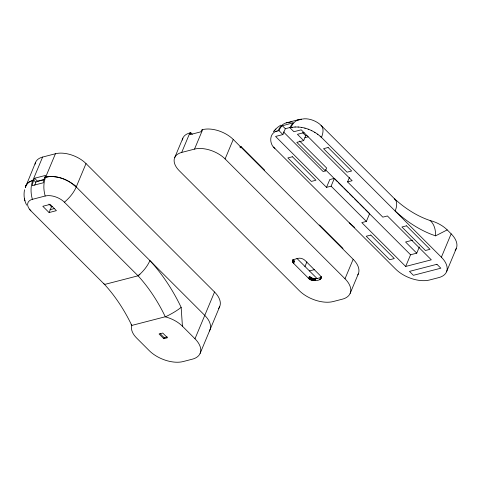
<?xml version="1.0" encoding="UTF-8"?>
<svg xmlns="http://www.w3.org/2000/svg" width="481" height="481" viewBox="0 0 481 481"><rect width="100%" height="100%" fill="white"/><g stroke="black" fill="none" stroke-linecap="round" stroke-linejoin="round"><path stroke-width="0.72" d="M24.549 189.748C23.449 194.907 24.188 200.433 26.635 205.11M292.586 260.702L293.981 259.445L298.557 258.261A5.087 2.838 22.7 0 1 305.116 260.498L320.015 275.385C324.837 281.259 311.081 282.149 308.574 278.343L293.314 263.059L292.532 261.436L293.133 259.403M35.841 182.287L33.748 180.201A22.896 15.32 75.5 0 0 32.425 184.686L32.275 185.636L43.26 182.792L43.41 181.842A22.896 15.32 75.5 0 1 44.733 177.357L45.551 175.409L34.566 178.253L33.748 180.201C29.936 180.922 25.794 183.375 25.313 187.584L35.624 162.259M214.544 292.015L194.985 338.774A25.445 14.189 22.7 0 1 192.352 359.175L183.201 361.544A25.445 14.189 22.7 0 1 149.218 350.619L136.652 338.059A22.829 12.728 22.7 0 1 131.728 325.871L131.842 325.535A136.436 91.27 75.5 0 0 104.569 284.463L30.898 210.846A14.364 8.015 22.7 0 1 32.383 199.326L32.203 198.713A22.896 15.32 75.5 0 1 32.834 180.435L42.611 157.059L55.429 153.746A22.896 12.771 22.7 0 1 86.015 163.576L214.544 292.015A25.445 14.189 22.7 0 1 218.518 308.555M34.704 185.185L36.231 181.529L44.685 179.341M182.425 326.214A22.829 12.728 22.7 0 0 165.945 317.015L165.338 316.865A136.436 91.27 75.5 0 0 138.059 275.799L64.388 202.182A14.364 8.015 22.7 0 0 45.202 196.014L45.016 195.394A22.896 15.32 75.5 0 1 45.647 177.122L55.429 153.746M49.074 212.554L56.397 210.66L50.132 204.389L42.809 206.289L49.074 212.554L51.521 206.71L48.912 204.094M64.388 202.182L64.881 201.779A22.896 11.249 -45 0 0 76.232 186.953L86.015 163.576M174.705 157.624L182.858 138.143M190.765 132.708L189.947 134.656L200.932 131.812L201.749 129.864L202.663 129.629A22.896 12.771 22.7 0 1 233.249 139.46L353.162 259.283L345.009 278.77A25.445 14.189 22.7 0 1 342.376 299.17L333.225 301.539A25.445 14.189 22.7 0 1 299.242 290.614L179.329 170.791A22.896 12.771 22.7 0 1 181.698 152.429L189.851 132.942L190.765 132.708L192.334 134.277M181.698 152.429L194.516 149.11L202.663 129.629M345.009 278.77L225.102 158.94L233.249 139.46M240.644 147.817L241.131 146.645L264.64 170.142M163.805 338.708L167.466 337.758L162.764 333.062L159.103 334.006L163.805 338.708L164.213 337.734L167.262 336.94M349.477 177.363L347.571 181.908L382.84 217.147L387.415 215.963L431.307 259.824L405.675 266.456L361.784 222.601L366.366 221.416L369.624 213.618L334.355 178.379L331.096 186.171L326.515 187.356L275.577 136.448L282.9 134.554L285.341 128.71L290.151 127.465M200.12 353.397L219.679 306.637M299.627 141.029L326.641 168.025L325.421 170.947L296.813 142.364L303.679 140.584L305.718 135.714L307.046 135.371M292.52 261.057L293.067 259.758M292.532 261.436L293.35 259.487L294.492 261.508L293.675 263.462M292.616 261.832L293.434 259.884M292.779 262.241L293.596 260.293M293.013 262.65L293.825 260.702M293.314 263.059L294.125 261.111M326.515 187.356L329.78 179.563L334.355 178.379M304.918 266.624L306.914 261.856M308.574 278.343L309.385 276.395C312.59 279.629 318.007 279.136 321.567 276.815L320.749 278.764M308.994 278.727L309.812 276.779M309.469 279.094L310.281 277.146M309.986 279.431L310.798 277.483M310.534 279.738L311.351 277.79M311.117 280.008L311.928 278.06M311.712 280.231L312.524 278.283M312.313 280.417L313.131 278.469M312.921 280.549L313.732 278.601M313.51 280.633L314.327 278.685M314.087 280.67L314.899 278.721M314.628 280.651L315.446 278.703M315.133 280.585L315.951 278.637M319.715 279.401L320.526 277.453M320.118 279.233L320.935 277.284M320.466 279.016L321.284 277.068M320.965 278.469L321.645 276.84M350.144 293.392L358.297 273.911M405.675 266.456L410.564 254.768L416.744 253.168L419.33 246.981M347.571 181.908L352.152 180.724L301.208 129.816L293.885 131.71L289.965 127.796A22.896 15.32 75.5 0 1 292.923 123.07L293.23 122.769L281.938 125.914A22.896 15.32 75.5 0 0 278.98 130.64C268.849 131.409 268.422 144.258 275.691 149.236L395.604 269.059A25.445 14.189 22.7 0 0 429.587 279.984L438.744 277.615A25.445 14.189 22.7 0 0 441.378 257.215L451.154 233.838L447.216 229.9A22.829 12.728 22.7 0 0 430.735 220.701L430.128 220.545A136.436 91.27 75.5 0 1 394.703 198.96L321.031 125.343A14.364 8.015 22.7 0 0 302.393 119.047M446.512 271.843L456.289 248.461M25.842 185.636L28.433 182.443L32.834 180.435M273.515 131.734L274.837 130.044M273.99 131.085L277.357 127.519L280.748 125.144M275.366 129.449L275.805 128.956M194.985 338.774L182.425 326.214L181.157 307.347L179.136 303.246A154.209 103.156 75.5 0 0 153.397 264.496L149.904 260.57A22.896 11.249 -45 0 1 139.893 274.218L138.059 275.799L104.569 284.463L103.776 283.568M139.893 274.218L138.059 275.799M395.496 199.862L394.703 198.96L395.496 199.862A22.896 11.249 -45 0 1 395.135 211.009L398.887 214.322A154.209 103.156 75.5 0 0 432.311 234.692L435.564 235.852L447.216 229.9M275.661 131.716L277.218 131.121M44.733 177.357C55.916 174.573 68.031 179.281 76.232 186.953L204.768 315.392A25.445 14.189 22.7 0 1 209.391 331.012M43.194 179.966L37.698 181.385L34.566 178.253M286.207 122.865L299.026 119.553M289.027 122.493L291.871 121.753M296.855 120.466L301.84 119.174L301.401 119.168A22.896 15.32 75.5 0 0 290.879 127.561L289.965 127.796M32.383 199.326L45.202 196.014M239.682 147.024L241.131 146.645M304.07 132.6L297.408 134.319L303.679 140.584M304.9 137.662L308.231 136.802M51.19 206.794L52.639 206.415M49.97 209.716L54.323 208.586M325.421 170.947L323.13 171.543L283.471 131.908M412.56 240.199L405.573 242.009L416.744 253.168M309.445 270.929L314.448 269.631M45.647 177.122C56.608 174.898 68.242 179.461 76.232 186.953M46.531 176.918L48.401 176.629M292.376 127.249L290.879 127.561C301.834 125.331 313.48 129.9 321.464 137.392L441.378 257.215M294.949 126.966L295.292 126.954M298.082 126.996L298.442 127.02M301.383 127.381L301.755 127.447M304.774 128.12L305.152 128.223M308.171 129.197L308.543 129.335M311.484 130.573L311.844 130.742M314.64 132.227L314.977 132.425M317.562 134.109L317.869 134.331M430.128 220.545L430.471 220.827A22.829 15.446 -70.3 0 1 435.564 235.852M320.172 136.183L321.464 137.392A22.896 11.249 -45 0 0 321.266 125.553L321.031 125.343M73.827 184.8L75.475 186.225M349.362 222.853L353.114 226.166A154.209 103.156 75.5 0 0 354.707 227.519M30.898 210.846L30.664 210.636A22.896 11.249 -45 0 1 29.648 209.163M302.579 132.582L305.718 135.714M282.239 125.613L285.341 128.71M325.409 169.673L337.578 181.83M338.636 182.888L342.863 187.115M343.921 188.173L348.154 192.4M349.212 193.458L353.445 197.685M354.503 198.743L358.73 202.97M359.788 204.028L364.021 208.255M365.079 209.313L410.564 254.768M278.98 130.64L282.9 134.554M331.096 186.171L366.366 221.416M319.504 224.964L343.019 248.461M296.903 258.399L317.28 278.758M292.953 259.974L294.492 261.508M309.385 276.395L311.478 278.481M160.035 333.555L164.213 337.734M273.689 146.982L274.976 148.491M24.453 198.839L24.609 199.507M24.771 200.198L24.928 200.836M182.329 140.091A22.896 12.771 22.7 0 1 189.851 132.942M353.162 259.283A25.445 14.189 22.7 0 1 357.786 274.904M194.516 149.11A22.896 12.771 22.7 0 1 225.102 158.94M451.154 233.838A25.445 14.189 22.7 0 1 455.128 250.379M287.993 122.817A14.364 8.015 22.7 0 1 288.498 122.643M278.066 130.874A22.896 15.32 75.5 0 1 288.588 122.487M181.157 307.347A22.829 5.014 -26.2 0 1 165.915 316.594L131.698 325.451A22.829 5.014 -26.2 0 1 131.217 324.368M35.095 164.201A22.896 12.771 22.7 0 1 42.611 157.059M292.424 156.74L287.842 157.924L311.357 181.421L315.933 180.237L292.424 156.74M328.126 147.499L323.545 148.683L347.06 172.18L351.635 170.995L328.126 147.499M370.797 235.059L366.215 236.243L389.73 259.734L394.306 258.55L370.797 235.059M406.499 225.817L401.924 227.002L425.432 250.499L430.008 249.314L406.499 225.817M436.922 264.285L409.463 271.392L413.377 275.306L440.843 268.2L436.922 264.285"/></g></svg>
